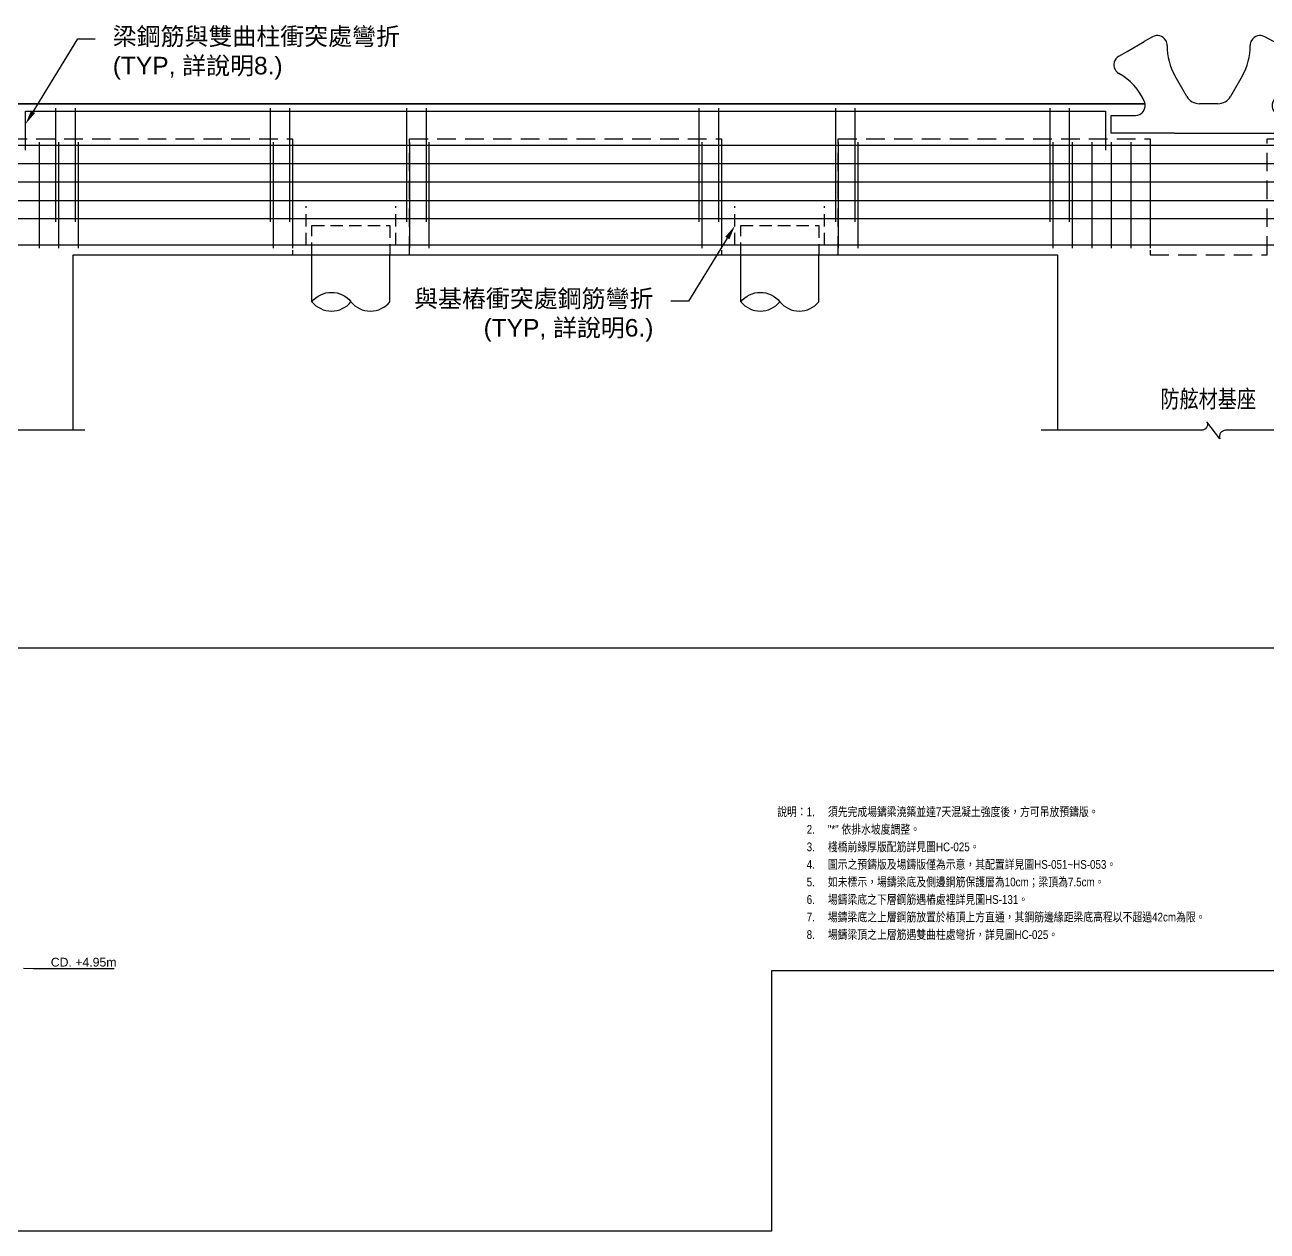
# Model space of a CAD drawing. Header units: millimetres. Extents: x 4668 to 40173, y -3560 to 14620.
# Drawn here: x 16980 to 18255, y -3560 to -2323 of the extents above; entities that cross this region are included whole.
import ezdxf
from ezdxf import colors
from ezdxf.entities.mleader import LeaderData, LeaderLine
from ezdxf.enums import TextEntityAlignment as Align
from ezdxf.math import Vec2, Vec3

# ---------------------------------------------------------------- set-up
doc = ezdxf.new("R2010")
doc.units = ezdxf.units.MM
doc.linetypes.add('DASHED', pattern=[19.05, 12.7, -6.35])
doc.linetypes.add('HIDDEN', pattern=[9.525, 6.35, -3.175])
doc.layers.add('HB_0', color=7, linetype='Continuous', transparency=0.5)
for name, color, linetype in [('HB_DIM', 1, 'Continuous'), ('HB_TXT_CTEXT', 2, 'Continuous'), ('鋼筋', 3, 'Continuous')]:
    doc.layers.add(name, color=color, linetype=linetype)
doc.styles.get("Standard").update_dxf_attribs({"font": 'arial.ttf'})

# ---------------------------------------------------------------- blocks, each defined once
blk = doc.blocks.new('double c')
at = {"layer": 'HB_0', "color": 7, "linetype": 'Continuous'}
for p, q in [((1505582.6, -1446899.7), (1505599.9, -1446889.7)), ((1505608.5, -1446884.7), (1505599.9, -1446889.7)), ((1505732.6, -1446889.7), (1505723.9, -1446884.7)), ((1505749.9, -1446899.7), (1505732.6, -1446889.7)), ((1505573.9, -1446904.7), (1505582.6, -1446899.7)), ((1505758.5, -1446904.7), (1505749.9, -1446899.7)), ((1505643.8, -1446945.9), (1505631.8, -1446925)), ((1505700.6, -1446925), (1505688.6, -1446945.9)), ((1505666.2, -1446953.4), (1505656.8, -1446953.4)), ((1505675.6, -1446953.4), (1505666.2, -1446953.4)), ((1505566.2, -1446983.4), (1505566.2, -1446965.4)), ((1505566.2, -1446965.4), (1505591.1, -1446965.4)), ((1505766.2, -1446965.4), (1505741.3, -1446965.4)), ((1505766.2, -1446983.4), (1505766.2, -1446965.4)), ((1505631.2, -1446983.4), (1505566.2, -1446983.4)), ((1505631.2, -1446983.4), (1505701.2, -1446983.4)), ((1505701.2, -1446983.4), (1505766.2, -1446983.4))]:
    blk.add_line(p, q, dxfattribs=at)
for centre, radius, start, end in [((1505613.5, -1446893.4), 10, 30, 120), ((1505613, -1446893.8), 10.7, 1.3853, 30.3798), ((1505683.6, -1446894.8), 60, 178.7643, 210.2362), ((1505648.8, -1446894.8), 60, 329.7638, 1.2357), ((1505719.4, -1446893.8), 10.7, 149.6202, 178.6147), ((1505718.9, -1446893.4), 10, 60, 150), ((1505578.9, -1446913.4), 10, 120, 210), ((1505753.5, -1446913.4), 10, 330, 60), ((1505579.5, -1446913.1), 10.7, 209.6202, 238.6147), ((1505752.9, -1446913.1), 10.7, 301.3853, 330.3798), ((1505545.1, -1446974.8), 60, 22.8745, 61.2357), ((1505787.4, -1446974.8), 60, 118.7643, 157.1255), ((1505591.1, -1446955.4), 10, 270, 22.8745), ((1505656.8, -1446938.4), 15, 210, 270), ((1505675.6, -1446938.4), 15, 270, 330), ((1505741.3, -1446955.4), 10, 157.1255, 270)]:
    blk.add_arc(centre, radius, start, end, dxfattribs=at)
blk = doc.blocks.new('80cm直樁')
at = {"layer": 'HB_0', "color": 252, "linetype": 'DASHED'}
for p, q in [((-46, -20), (-46, 20)), ((46, -20), (46, 20))]:
    blk.add_line(p, q, dxfattribs=at)
at = {"layer": 'HB_0', "linetype": 'Continuous'}
for p, q in [((-40, -78.1), (-40, -30)), ((40, -78.1), (40, -30))]:
    blk.add_line(p, q, dxfattribs=at)
at = {"layer": 'HB_0', "color": 252, "linetype": 'DASHED'}
blk.add_lwpolyline([(-40, -30), (-40, 0), (40, 0), (40, -30)], dxfattribs=at)
at = {"layer": 'HB_0', "linetype": 'Continuous'}
for points in [[(-40, -78.1, -0.48), (0, -78.1, 0.48), (40, -78.1, 0.48)], [(-40, -78.1, 0.48), (0, -78.1, 0.48)]]:
    blk.add_lwpolyline(points, format="xyb", dxfattribs=at)
blk = doc.blocks.new('_None')
blk = doc.blocks.new('說明')
at = {"layer": 'HB_TXT_CTEXT', "width": 0.8}
for s, p in [('說明：1.', (-527.9, 252.4)), ('2.', (-527.9, 216.4)), ('3.', (-527.9, 180.4)), ('4.', (-527.9, 144.4)), ('5.', (-527.9, 108.4)), ('6.', (-527.9, 72.4)), ('7.', (-527.9, 36.4)), ('8.', (-527.9, 0.4))]:
    blk.add_text(s, height=18, dxfattribs=at).set_placement(p, align=Align.MIDDLE_RIGHT)
for s, p in [('須先完成場鑄梁澆築並達7天混凝土強度後，方可吊放預鑄版。', (-501.2, 252.4)), ('"*" 依排水坡度調整。', (-501.2, 216.4)), ('棧橋前緣厚版配筋詳見圖HC-025。', (-501.2, 180.4)), ('圖示之預鑄版及場鑄版僅為示意，其配置詳見圖HS-051~HS-053。', (-501.2, 144.4)), ('如未標示，場鑄梁底及側邊鋼筋保護層為10cm；梁頂為7.5cm。', (-501.2, 108.4)), ('場鑄梁底之下層鋼筋遇樁處裡詳見圖HS-131。', (-501.2, 72.4)), ('場鑄梁底之上層鋼筋放置於樁頂上方直通，其鋼筋邊緣距梁底高程以不超過42cm為限。', (-501.2, 36.4)), ('場鑄梁頂之上層筋遇雙曲柱處彎折，詳見圖HC-025。', (-501.2, 0.4))]:
    blk.add_text(s, height=18, dxfattribs=at).set_placement(p, align=Align.MIDDLE_LEFT)

msp = doc.modelspace()

# ---------------------------------------------------------------- linework, layer by layer
at = {"layer": 'Defpoints', "color": 1, "linetype": 'Continuous'}
for points in [[(15977.712, -2961.61), (20711.712, -2961.61)], [(15977.712, -2961.61), (18344.712, -2961.61), (18344.712, -3293.11), (17746.212, -3293.11), (17746.212, -3560.11), (15977.712, -3560.11), (15977.712, -2961.61)]]:
    msp.add_lwpolyline(points, dxfattribs=at)
at = {"layer": 'HB_0', "color": 1, "linetype": 'HIDDEN', "ltscale": 3}
msp.add_lwpolyline([(16809.443, -2403.61), (16305.712, -2403.61), (16305.712, -2558.61), (16494.712, -2558.61), (16494.712, -2439.61), (16814.712, -2439.61), (16814.712, -2558.61), (16934.712, -2558.61), (16934.712, -2439.61), (17254.712, -2439.61), (17254.712, -2558.61), (17374.712, -2558.61), (17374.712, -2439.61), (17694.712, -2439.61), (17694.712, -2558.61), (17814.712, -2558.61), (17814.712, -2439.61), (18134.712, -2439.61), (18134.712, -2558.61), (18254.712, -2558.61), (18254.712, -2439.61), (18574.712, -2439.61)], dxfattribs=at)
at = {"layer": 'HB_0', "color": 7, "linetype": 'Continuous'}
for points in [[(16939.98, -2403.61), (18129.443, -2403.61)], [(18129.443, -2403.61), (16939.98, -2403.61)], [(17029.712, -2738.61), (17029.712, -2558.61), (18039.712, -2558.61), (18039.712, -2738.61)]]:
    msp.add_lwpolyline(points, dxfattribs=at)
at = {"layer": 'HB_0', "color": 7, "linetype": 'HIDDEN'}
msp.add_lwpolyline([(18129.443, -2403.61), (16939.98, -2403.61)], dxfattribs=at)
at = {"layer": 'HB_DIM', "linetype": 'Continuous'}
for points in [[(17041.778, -2738.61), (16892.128, -2738.61, 0.52947275), (16886.297, -2747.191), (16872.96, -2730.029, -0.53281519), (16867.128, -2738.61), (16702.774, -2738.61)], [(18361.778, -2738.61), (18212.128, -2738.61, 0.52947275), (18206.297, -2747.191), (18192.96, -2730.029, -0.53281519), (18187.128, -2738.61), (18022.774, -2738.61)]]:
    msp.add_lwpolyline(points, format="xyb", dxfattribs=at)
at = {"layer": '鋼筋'}
for p, q in [((17011.715, -2408.11), (17011.715, -2524.61)), ((17031.715, -2408.11), (17031.715, -2524.61)), ((17231.715, -2408.11), (17231.715, -2524.61)), ((17251.715, -2408.11), (17251.715, -2524.61)), ((17371.715, -2408.11), (17371.715, -2524.61)), ((17391.715, -2408.11), (17391.715, -2524.61)), ((17671.715, -2408.11), (17671.715, -2524.61)), ((17691.715, -2408.11), (17691.715, -2524.61)), ((17811.715, -2408.11), (17811.715, -2524.61)), ((17831.715, -2408.11), (17831.715, -2524.61)), ((18031.715, -2408.11), (18031.715, -2524.61)), ((18051.715, -2408.11), (18051.715, -2524.61)), ((16994.715, -2443.11), (16994.715, -2551.61)), ((17014.715, -2443.11), (17014.715, -2551.61)), ((17034.715, -2443.11), (17034.715, -2551.61)), ((17234.715, -2443.11), (17234.715, -2551.61)), ((17254.715, -2443.11), (17254.715, -2551.61)), ((17374.715, -2443.11), (17374.715, -2551.61)), ((17394.715, -2443.11), (17394.715, -2551.61)), ((17674.715, -2443.11), (17674.715, -2551.61)), ((17694.715, -2443.11), (17694.715, -2551.61)), ((17814.715, -2443.11), (17814.715, -2551.61)), ((17834.715, -2443.11), (17834.715, -2551.61)), ((18034.715, -2443.11), (18034.715, -2551.61)), ((18054.715, -2443.11), (18054.715, -2551.61)), ((18074.715, -2443.11), (18074.715, -2551.61)), ((18094.715, -2443.11), (18094.715, -2551.61)), ((18114.715, -2443.11), (18114.715, -2551.61)), ((18134.715, -2443.11), (18134.715, -2551.61))]:
    msp.add_line(p, q, dxfattribs=at)
at = {"layer": '鋼筋', "color": 4}
for p, q in [((16325.712, -2464.985), (20483.212, -2464.985)), ((16325.712, -2483.86), (20483.212, -2483.86)), ((16325.712, -2502.735), (20483.212, -2502.735))]:
    msp.add_line(p, q, dxfattribs=at)
at = {"layer": '鋼筋'}
for points in [[(16980.712, -2451.14), (16980.712, -2411.11), (18088.712, -2411.11), (18088.712, -2451.11)], [(16317.712, -2476.171), (16317.712, -2446.11), (20490.712, -2446.11), (20490.712, -2476.11)], [(20496.712, -2491.61), (20496.712, -2521.61), (16311.712, -2521.61), (16311.712, -2491.61)], [(20490.712, -2523.61), (20490.712, -2548.61), (16317.712, -2548.61), (16317.712, -2523.61)]]:
    msp.add_lwpolyline(points, dxfattribs=at)

# ---------------------------------------------------------------- block references
at = {"layer": 'HB_0', "color": 7, "linetype": 'Continuous'}
msp.add_blockref('double c', (-1487471.504, 1444549.751), dxfattribs=at)
at = {"layer": 'HB_0', "linetype": 'Continuous'}
for p in [(17314.712, -2528.61), (17754.712, -2528.61)]:
    msp.add_blockref('80cm直樁', p, dxfattribs=at)
at = {"layer": 'HB_0', "xscale": 0.5, "yscale": 0.5, "zscale": 0.5}
msp.add_blockref('說明', (18054.614, -3256.14), dxfattribs=at)

# ---------------------------------------------------------------- texts
at = {"layer": 'HB_TXT_CTEXT', "linetype": 'Continuous', "width": 0.8}
msp.add_text('防舷材基座', height=18, rotation=360, dxfattribs=at).set_placement((18194.237, -2705.992), align=Align.MIDDLE)

# ---------------------------------------------------------------- leaders
at = {"layer": 'HB_DIM'}
ml = msp.add_multileader_mtext('Standard', dxfattribs=at)
ml.set_content('梁鋼筋與雙曲柱衝突處彎折\\P(TYP, 詳說明8.)', color=2)
ml.set_leader_properties(color=1)
ml.build(insert=Vec2(0, 0))
ml.multileader.update_dxf_attribs({"dogleg_length": 3, "arrow_head_size": 15, "scale": 6})
ctx = ml.context
ctx.base_point, ctx.scale, ctx.char_height, ctx.arrow_head_size, ctx.landing_gap_size, ctx.plane_origin = Vec3(17052.311, -2337.496), 6, 18, 15, 18, Vec3(16974.765, -2343.899)
notes = []
notes.append((ctx, [(0, (1, 1, 0), (17034.311, -2337.142), (1, 0), 18, [(0, [(16980.712, -2424.61)], 0, [])])]))
ctx.mtext.insert, ctx.mtext.flow_direction = Vec3(17070.311, -2325.496), 5
ml = msp.add_multileader_mtext('Standard', dxfattribs=at)
ml.set_content('與基樁衝突處鋼筋彎折\\P(TYP, 詳說明6.)', color=2)
ml.set_leader_properties(color=1)
ml.build(insert=Vec2(0, 0))
ml.multileader.update_dxf_attribs({"dogleg_length": 3, "arrow_head_size": 15, "scale": 6})
ctx = ml.context
ctx.base_point, ctx.scale, ctx.char_height, ctx.arrow_head_size, ctx.landing_gap_size, ctx.plane_origin = Vec3(17359.502, -2606.429), 6, 18, 15, 18, Vec3(17772.775, -2708.181)
ctx.text_align_type = 2
notes.append((ctx, [(0, (1, 1, 0), (17661.002, -2606.075), (-1, 0), 18, [(0, [(17708.712, -2528.61)], 0, [])])]))
ctx.mtext.insert, ctx.mtext.alignment, ctx.mtext.flow_direction = Vec3(17625.002, -2594.429), 3, 5
ml = msp.add_multileader_mtext('Standard', dxfattribs=at)
ml.set_content('CD. +4.95m', color=2)
ml.set_leader_properties(color=1)
ml.set_arrow_properties(name='NONE')
ml.build(insert=Vec2(0, 0))
ml.multileader.update_dxf_attribs({"text_left_attachment_type": 5, "text_right_attachment_type": 5, "dogleg_length": 3, "arrow_head_size": 7.5, "scale": 3})
ctx = ml.context
ctx.base_point, ctx.scale, ctx.char_height, ctx.arrow_head_size, ctx.landing_gap_size, ctx.plane_origin = Vec3(16997.703, -3290.513), 3, 9, 7.5, 9, Vec3(16964.327, -3290.513)
ctx.left_attachment, ctx.right_attachment = 5, 5
notes.append((ctx, [(0, (1, 1, 0), (16988.703, -3290.666), (1, 0), 9, [(0, [(16978.736, -3290.513)], 0, [])])]))
ctx.mtext.insert, ctx.mtext.flow_direction = Vec3(17006.703, -3279.713), 5
for ctx, leaders in notes:
    for number, flags, end, landing, length, lines in leaders:
        leader = LeaderData()
        leader.index, (leader.has_last_leader_line, leader.has_dogleg_vector, leader.attachment_direction) = number, flags
        leader.last_leader_point, leader.dogleg_vector, leader.dogleg_length = Vec3(end), Vec3(landing), length
        for number, points, colour, breaks in lines:
            line = LeaderLine()
            line.index, line.vertices, line.color, line.breaks = number, Vec3.list(points), colors.encode_raw_color(colour), breaks
            leader.lines.append(line)
        ctx.leaders.append(leader)

doc.saveas('drawing.dxf')
